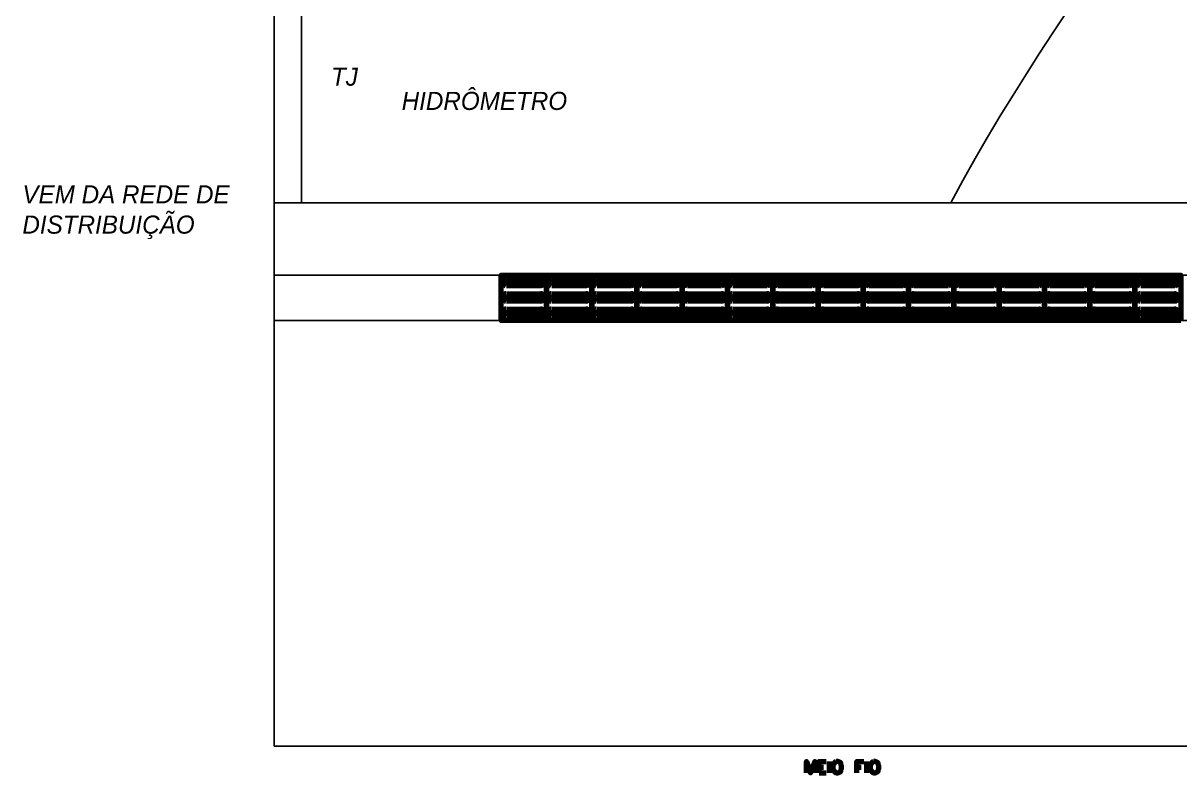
# Model space of a CAD drawing. Header units: millimetres. Extents: x 2273 to 2522, y 1034 to 1187.
# Drawn here: x 2272.69 to 2279.08, y 1102.76 to 1106.9 of the extents above; entities that cross this region are included whole.
import ezdxf

# ---------------------------------------------------------------- set-up
doc = ezdxf.new("R2010")
doc.units = ezdxf.units.MM
doc.layers.add('LAYER8', color=8, linetype='Continuous')
doc.layers.add('PAREDES', color=4, linetype='Continuous', lineweight=100)
doc.styles.get("Standard").update_dxf_attribs({"font": 'arial.ttf'})

# ---------------------------------------------------------------- blocks, each defined once
blk = doc.blocks.new('QWE')
at = {"layer": 'PAREDES', "color": 0, "linetype": 'Continuous'}
for points in [[(64.3328, 139.3304), (64.3328, 139.3922), (64.3564, 139.3304), (64.3799, 139.3922), (64.3799, 139.3304)], [(64.4034, 139.3304), (64.4034, 139.3922), (64.4417, 139.3922)], [(64.4593, 139.3922), (64.4593, 139.3304)], [(64.4975, 139.3922), (64.4917, 139.3892), (64.4858, 139.3833), (64.4828, 139.3775), (64.4799, 139.3686), (64.4799, 139.3539), (64.4828, 139.3451), (64.4858, 139.3392), (64.4917, 139.3333), (64.4975, 139.3304), (64.5093, 139.3304), (64.5181, 139.3333), (64.524, 139.3392), (64.524, 139.3451), (64.527, 139.3539), (64.527, 139.3686), (64.524, 139.3775), (64.524, 139.3833), (64.5181, 139.3892), (64.5093, 139.3922), (64.4975, 139.3922)], [(64.6123, 139.3304), (64.6123, 139.3922), (64.6505, 139.3922)], [(64.6652, 139.3922), (64.6652, 139.3304)], [(64.7034, 139.3922), (64.6975, 139.3892), (64.6917, 139.3833), (64.6887, 139.3775), (64.6858, 139.3686), (64.6858, 139.3539), (64.6887, 139.3451), (64.6917, 139.3392), (64.6975, 139.3333), (64.7034, 139.3304), (64.7152, 139.3304), (64.7211, 139.3333), (64.7299, 139.3392), (64.7299, 139.3451), (64.7328, 139.3539), (64.7328, 139.3686), (64.7299, 139.3775), (64.7299, 139.3833), (64.7211, 139.3892), (64.7152, 139.3922), (64.7034, 139.3922)], [(64.4034, 139.3627), (64.427, 139.3627)], [(64.4034, 139.3304), (64.4417, 139.3304)], [(64.6123, 139.3627), (64.6358, 139.3627)]]:
    blk.add_lwpolyline(points, dxfattribs=at)
blk = doc.blocks.new('VBCX')
at = {"layer": 'PAREDES', "color": 160, "linetype": 'Continuous'}
for points in [[(62.8975, 141.8275), (62.6475, 141.8275), (62.6475, 142.0775), (62.8975, 142.0775), (62.8975, 141.8275)], [(62.674, 142.0598), (62.6681, 142.0569), (62.6623, 142.0539), (62.6564, 142.048), (62.6564, 142.0392), (62.6564, 142.0304), (62.6623, 142.0245), (62.6681, 142.0216), (62.674, 142.0186)], [(62.677, 142.0598), (62.8681, 142.0598)], [(62.8652, 142.0186), (62.874, 142.0216), (62.8799, 142.0245), (62.8858, 142.0304), (62.8858, 142.0392), (62.8858, 142.048), (62.8799, 142.0539), (62.874, 142.0569), (62.8652, 142.0598)], [(63.1475, 141.8275), (62.8975, 141.8275), (62.8975, 142.0775), (63.1475, 142.0775), (63.1475, 141.8275)], [(62.924, 142.0598), (62.9181, 142.0569), (62.9123, 142.0539), (62.9064, 142.048), (62.9064, 142.0392), (62.9064, 142.0304), (62.9123, 142.0245), (62.9181, 142.0216), (62.924, 142.0186)], [(62.927, 142.0598), (63.1181, 142.0598)], [(63.1152, 142.0186), (63.124, 142.0216), (63.1299, 142.0245), (63.1358, 142.0304), (63.1358, 142.0392), (63.1358, 142.048), (63.1299, 142.0539), (63.124, 142.0569), (63.1152, 142.0598)], [(63.3975, 141.8275), (63.1475, 141.8275), (63.1475, 142.0775), (63.3975, 142.0775), (63.3975, 141.8275)], [(63.174, 142.0598), (63.1681, 142.0569), (63.1623, 142.0539), (63.1564, 142.048), (63.1564, 142.0392), (63.1564, 142.0304), (63.1623, 142.0245), (63.1681, 142.0216), (63.174, 142.0186)], [(63.177, 142.0598), (63.3681, 142.0598)], [(63.3652, 142.0186), (63.374, 142.0216), (63.3799, 142.0245), (63.3858, 142.0304), (63.3858, 142.0392), (63.3828, 142.048), (63.3799, 142.0539), (63.374, 142.0569), (63.3652, 142.0598)], [(63.6475, 141.8275), (63.3975, 141.8275), (63.3975, 142.0775), (63.6475, 142.0775), (63.6475, 141.8275)], [(63.424, 142.0598), (63.4181, 142.0569), (63.4123, 142.0539), (63.4064, 142.048), (63.4064, 142.0392), (63.4064, 142.0304), (63.4123, 142.0245), (63.4181, 142.0216), (63.424, 142.0186)], [(63.427, 142.0598), (63.6181, 142.0598)], [(63.6152, 142.0186), (63.624, 142.0216), (63.6299, 142.0245), (63.6328, 142.0304), (63.6358, 142.0392), (63.6328, 142.048), (63.6299, 142.0539), (63.624, 142.0569), (63.6152, 142.0598)], [(63.8975, 141.8275), (63.6475, 141.8275), (63.6475, 142.0775), (63.8975, 142.0775), (63.8975, 141.8275)], [(63.674, 142.0598), (63.6681, 142.0569), (63.6593, 142.0539), (63.6564, 142.048), (63.6534, 142.0392), (63.6564, 142.0304), (63.6593, 142.0245), (63.6681, 142.0216), (63.674, 142.0186)], [(63.677, 142.0598), (63.8652, 142.0598)], [(63.8652, 142.0186), (63.874, 142.0216), (63.8799, 142.0245), (63.8828, 142.0304), (63.8858, 142.0392), (63.8828, 142.048), (63.8799, 142.0539), (63.874, 142.0569), (63.8652, 142.0598)], [(64.1475, 141.8275), (63.8975, 141.8275), (63.8975, 142.0775), (64.1475, 142.0775), (64.1475, 141.8275)], [(63.924, 142.0598), (63.9181, 142.0569), (63.9093, 142.0539), (63.9064, 142.048), (63.9034, 142.0392), (63.9064, 142.0304), (63.9093, 142.0245), (63.9181, 142.0216), (63.924, 142.0186)], [(63.927, 142.0598), (64.1152, 142.0598)], [(64.1152, 142.0186), (64.124, 142.0216), (64.1299, 142.0245), (64.1328, 142.0304), (64.1358, 142.0392), (64.1328, 142.048), (64.1299, 142.0539), (64.124, 142.0569), (64.1152, 142.0598)], [(64.3975, 141.8275), (64.1475, 141.8275), (64.1475, 142.0775), (64.3975, 142.0775), (64.3975, 141.8275)], [(64.177, 142.0598), (64.1681, 142.0569), (64.1623, 142.0539), (64.1593, 142.048), (64.1564, 142.0392), (64.1593, 142.0304), (64.1623, 142.0245), (64.1681, 142.0216), (64.177, 142.0186)], [(64.177, 142.0598), (64.3652, 142.0598)], [(64.3652, 142.0186), (64.374, 142.0216), (64.3799, 142.0245), (64.3828, 142.0304), (64.3858, 142.0392), (64.3828, 142.048), (64.3799, 142.0539), (64.374, 142.0569), (64.3652, 142.0598)], [(64.6475, 141.8275), (64.3975, 141.8275), (64.3975, 142.0775), (64.6475, 142.0775), (64.6475, 141.8275)], [(64.427, 142.0598), (64.4181, 142.0569), (64.4123, 142.0539), (64.4093, 142.048), (64.4064, 142.0392), (64.4093, 142.0304), (64.4123, 142.0245), (64.4181, 142.0216), (64.427, 142.0186)], [(64.427, 142.0598), (64.6152, 142.0598)], [(64.6152, 142.0186), (64.624, 142.0216), (64.6299, 142.0245), (64.6328, 142.0304), (64.6358, 142.0392), (64.6328, 142.048), (64.6299, 142.0539), (64.624, 142.0569), (64.6152, 142.0598)], [(64.8975, 141.8275), (64.6475, 141.8275), (64.6475, 142.0775), (64.8975, 142.0775), (64.8975, 141.8275)], [(64.677, 142.0598), (64.6681, 142.0569), (64.6623, 142.0539), (64.6593, 142.048), (64.6564, 142.0392), (64.6593, 142.0304), (64.6623, 142.0245), (64.6681, 142.0216), (64.677, 142.0186)], [(64.677, 142.0598), (64.8681, 142.0598)], [(64.8681, 142.0186), (64.874, 142.0216), (64.8828, 142.0245), (64.8858, 142.0304), (64.8887, 142.0392), (64.8858, 142.048), (64.8828, 142.0539), (64.874, 142.0569), (64.8681, 142.0598)], [(65.1475, 141.8275), (64.8975, 141.8275), (64.8975, 142.0775), (65.1475, 142.0775), (65.1475, 141.8275)], [(64.927, 142.0598), (64.9181, 142.0569), (64.9123, 142.0539), (64.9093, 142.048), (64.9064, 142.0392), (64.9093, 142.0304), (64.9123, 142.0245), (64.9181, 142.0216), (64.927, 142.0186)], [(64.927, 142.0598), (65.1181, 142.0598)], [(65.1181, 142.0186), (65.124, 142.0216), (65.1328, 142.0245), (65.1358, 142.0304), (65.1358, 142.0392), (65.1358, 142.048), (65.1299, 142.0539), (65.124, 142.0569), (65.1181, 142.0598)], [(65.3975, 141.8275), (65.1475, 141.8275), (65.1475, 142.0775), (65.3975, 142.0775), (65.3975, 141.8275)], [(65.177, 142.0598), (65.1681, 142.0569), (65.1623, 142.0539), (65.1564, 142.048), (65.1564, 142.0392), (65.1564, 142.0304), (65.1623, 142.0245), (65.1681, 142.0216), (65.177, 142.0186)], [(65.177, 142.0598), (65.3681, 142.0598)], [(65.3681, 142.0186), (65.374, 142.0216), (65.3799, 142.0245), (65.3858, 142.0304), (65.3858, 142.0392), (65.3858, 142.048), (65.3799, 142.0539), (65.374, 142.0569), (65.3681, 142.0598)], [(65.6475, 141.8275), (65.3975, 141.8275), (65.3975, 142.0775), (65.6475, 142.0775), (65.6475, 141.8275)], [(65.427, 142.0598), (65.4181, 142.0569), (65.4123, 142.0539), (65.4064, 142.048), (65.4064, 142.0392), (65.4064, 142.0304), (65.4123, 142.0245), (65.4181, 142.0216), (65.427, 142.0186)], [(65.427, 142.0598), (65.6181, 142.0598)], [(65.6181, 142.0186), (65.624, 142.0216), (65.6299, 142.0245), (65.6358, 142.0304), (65.6358, 142.0392), (65.6358, 142.048), (65.6299, 142.0539), (65.624, 142.0569), (65.6181, 142.0598)], [(65.8975, 141.8275), (65.6475, 141.8275), (65.6475, 142.0775), (65.8975, 142.0775), (65.8975, 141.8275)], [(65.677, 142.0598), (65.6681, 142.0569), (65.6623, 142.0539), (65.6564, 142.048), (65.6564, 142.0392), (65.6564, 142.0304), (65.6623, 142.0245), (65.6681, 142.0216), (65.677, 142.0186)], [(65.677, 142.0598), (65.8681, 142.0598)], [(65.8681, 142.0186), (65.874, 142.0216), (65.8799, 142.0245), (65.8858, 142.0304), (65.8858, 142.0392), (65.8858, 142.048), (65.8799, 142.0539), (65.874, 142.0569), (65.8681, 142.0598)], [(66.1475, 141.8275), (65.8975, 141.8275), (65.8975, 142.0775), (66.1475, 142.0775), (66.1475, 141.8275)], [(65.927, 142.0598), (65.9181, 142.0569), (65.9123, 142.0539), (65.9064, 142.048), (65.9064, 142.0392), (65.9064, 142.0304), (65.9123, 142.0245), (65.9181, 142.0216), (65.927, 142.0186)], [(65.927, 142.0598), (66.1181, 142.0598)], [(66.1181, 142.0186), (66.124, 142.0216), (66.1299, 142.0245), (66.1358, 142.0304), (66.1358, 142.0392), (66.1358, 142.048), (66.1299, 142.0539), (66.124, 142.0569), (66.1152, 142.0598)], [(66.4005, 141.8275), (66.1475, 141.8275), (66.1475, 142.0775), (66.4005, 142.0775), (66.4005, 141.8275)], [(66.177, 142.0598), (66.1711, 142.0569), (66.1652, 142.0539), (66.1593, 142.048), (66.1593, 142.0392), (66.1593, 142.0304), (66.1652, 142.0245), (66.1711, 142.0216), (66.177, 142.0186)], [(66.1799, 142.0598), (66.3681, 142.0598)], [(66.3681, 142.0186), (66.374, 142.0216), (66.3799, 142.0245), (66.3858, 142.0304), (66.3858, 142.0392), (66.3858, 142.048), (66.3799, 142.0539), (66.374, 142.0569), (66.3652, 142.0598)], [(62.674, 142.0539), (62.6652, 142.051), (62.6593, 142.0392), (62.6652, 142.0275), (62.674, 142.0245)], [(62.677, 142.0539), (62.8681, 142.0539)], [(62.8681, 142.0245), (62.677, 142.0245)], [(62.8681, 142.0186), (62.677, 142.0186)], [(62.8652, 142.0245), (62.877, 142.0275), (62.8828, 142.0392), (62.877, 142.051), (62.8652, 142.0539)], [(62.924, 142.0539), (62.9152, 142.051), (62.9093, 142.0392), (62.9152, 142.0275), (62.924, 142.0245)], [(62.927, 142.0539), (63.1181, 142.0539)], [(63.1181, 142.0245), (62.927, 142.0245)], [(63.1181, 142.0186), (62.927, 142.0186)], [(63.1152, 142.0245), (63.127, 142.0275), (63.1328, 142.0392), (63.127, 142.051), (63.1152, 142.0539)], [(63.174, 142.0539), (63.1652, 142.051), (63.1593, 142.0392), (63.1652, 142.0275), (63.174, 142.0245)], [(63.177, 142.0539), (63.3681, 142.0539)], [(63.3681, 142.0245), (63.177, 142.0245)], [(63.3681, 142.0186), (63.177, 142.0186)], [(63.3652, 142.0245), (63.377, 142.0275), (63.3828, 142.0392), (63.377, 142.051), (63.3652, 142.0539)], [(63.424, 142.0539), (63.4152, 142.051), (63.4093, 142.0392), (63.4152, 142.0275), (63.424, 142.0245)], [(63.427, 142.0539), (63.6181, 142.0539)], [(63.6181, 142.0245), (63.427, 142.0245)], [(63.6181, 142.0186), (63.427, 142.0186)], [(63.6152, 142.0245), (63.627, 142.0275), (63.6328, 142.0392), (63.627, 142.051), (63.6152, 142.0539)], [(63.674, 142.0539), (63.6652, 142.051), (63.6593, 142.0392), (63.6652, 142.0275), (63.674, 142.0245)], [(63.677, 142.0539), (63.8652, 142.0539)], [(63.8652, 142.0245), (63.677, 142.0245)], [(63.8652, 142.0186), (63.677, 142.0186)], [(63.8652, 142.0245), (63.877, 142.0275), (63.8828, 142.0392), (63.877, 142.051), (63.8652, 142.0539)], [(63.924, 142.0539), (63.9123, 142.051), (63.9093, 142.0392), (63.9123, 142.0275), (63.924, 142.0245)], [(63.927, 142.0539), (64.1152, 142.0539)], [(64.1152, 142.0245), (63.927, 142.0245)], [(64.1152, 142.0186), (63.927, 142.0186)], [(64.1152, 142.0245), (64.127, 142.0275), (64.1299, 142.0392), (64.127, 142.051), (64.1152, 142.0539)], [(64.177, 142.0539), (64.1652, 142.051), (64.1623, 142.0392), (64.1652, 142.0275), (64.177, 142.0245)], [(64.177, 142.0539), (64.3652, 142.0539)], [(64.3652, 142.0245), (64.177, 142.0245)], [(64.3652, 142.0186), (64.177, 142.0186)], [(64.3652, 142.0245), (64.377, 142.0275), (64.3799, 142.0392), (64.377, 142.051), (64.3652, 142.0539)], [(64.427, 142.0539), (64.4152, 142.051), (64.4123, 142.0392), (64.4152, 142.0275), (64.427, 142.0245)], [(64.427, 142.0539), (64.6152, 142.0539)], [(64.6181, 142.0245), (64.427, 142.0245)], [(64.6181, 142.0186), (64.427, 142.0186)], [(64.6152, 142.0245), (64.627, 142.0275), (64.6299, 142.0392), (64.627, 142.051), (64.6152, 142.0539)], [(64.677, 142.0539), (64.6652, 142.051), (64.6593, 142.0392), (64.6652, 142.0275), (64.677, 142.0245)], [(64.677, 142.0539), (64.8681, 142.0539)], [(64.8681, 142.0245), (64.677, 142.0245)], [(64.8681, 142.0186), (64.677, 142.0186)], [(64.8681, 142.0245), (64.8799, 142.0275), (64.8828, 142.0392), (64.877, 142.051), (64.8681, 142.0539)], [(64.927, 142.0539), (64.9152, 142.051), (64.9093, 142.0392), (64.9152, 142.0275), (64.927, 142.0245)], [(64.927, 142.0539), (65.1181, 142.0539)], [(65.1181, 142.0245), (64.927, 142.0245)], [(65.1181, 142.0186), (64.927, 142.0186)], [(65.1181, 142.0245), (65.127, 142.0275), (65.1328, 142.0392), (65.127, 142.051), (65.1181, 142.0539)], [(65.177, 142.0539), (65.1652, 142.051), (65.1593, 142.0392), (65.1652, 142.0275), (65.177, 142.0245)], [(65.177, 142.0539), (65.3681, 142.0539)], [(65.3681, 142.0245), (65.177, 142.0245)], [(65.3681, 142.0186), (65.177, 142.0186)], [(65.3681, 142.0245), (65.377, 142.0275), (65.3828, 142.0392), (65.377, 142.051), (65.3681, 142.0539)], [(65.427, 142.0539), (65.4152, 142.051), (65.4093, 142.0392), (65.4152, 142.0275), (65.427, 142.0245)], [(65.427, 142.0539), (65.6181, 142.0539)], [(65.6181, 142.0245), (65.427, 142.0245)], [(65.6181, 142.0186), (65.427, 142.0186)], [(65.6181, 142.0245), (65.627, 142.0275), (65.6328, 142.0392), (65.627, 142.051), (65.6181, 142.0539)], [(65.677, 142.0539), (65.6652, 142.051), (65.6593, 142.0392), (65.6652, 142.0275), (65.677, 142.0245)], [(65.677, 142.0539), (65.8681, 142.0539)], [(65.8681, 142.0245), (65.677, 142.0245)], [(65.8681, 142.0186), (65.677, 142.0186)], [(65.8681, 142.0245), (65.877, 142.0275), (65.8828, 142.0392), (65.877, 142.051), (65.8681, 142.0539)], [(65.927, 142.0539), (65.9152, 142.051), (65.9093, 142.0392), (65.9152, 142.0275), (65.927, 142.0245)], [(65.927, 142.0539), (66.1181, 142.0539)], [(66.1181, 142.0245), (65.927, 142.0245)], [(66.1181, 142.0186), (65.927, 142.0186)], [(66.1181, 142.0245), (66.127, 142.0275), (66.1328, 142.0392), (66.127, 142.051), (66.1152, 142.0539)], [(66.177, 142.0539), (66.1681, 142.051), (66.1623, 142.0392), (66.1681, 142.0275), (66.177, 142.0245)], [(66.1799, 142.0539), (66.3681, 142.0539)], [(66.3681, 142.0245), (66.1799, 142.0245)], [(66.3681, 142.0186), (66.1799, 142.0186)], [(66.3652, 142.0245), (66.377, 142.0275), (66.3828, 142.0392), (66.377, 142.051), (66.3652, 142.0539)], [(62.674, 141.9745), (62.6681, 141.9745), (62.6623, 141.9686), (62.6564, 141.9627), (62.6564, 141.9539), (62.6564, 141.948), (62.6623, 141.9392), (62.6681, 141.9363), (62.674, 141.9333)], [(62.674, 141.9716), (62.6652, 141.9657), (62.6593, 141.9539), (62.6652, 141.9422), (62.674, 141.9392)], [(62.677, 141.9745), (62.8681, 141.9745)], [(62.677, 141.9686), (62.8681, 141.9686)], [(62.8681, 141.9392), (62.677, 141.9392)], [(62.8681, 141.9333), (62.677, 141.9333)], [(62.8652, 141.9333), (62.874, 141.9363), (62.8799, 141.9392), (62.8858, 141.948), (62.8858, 141.9539), (62.8858, 141.9627), (62.8799, 141.9686), (62.874, 141.9745), (62.8652, 141.9745)], [(62.8652, 141.9392), (62.877, 141.9422), (62.8828, 141.9539), (62.877, 141.9657), (62.8652, 141.9716)], [(62.924, 141.9745), (62.9181, 141.9745), (62.9123, 141.9686), (62.9064, 141.9627), (62.9064, 141.9539), (62.9064, 141.948), (62.9123, 141.9392), (62.9181, 141.9363), (62.924, 141.9333)], [(62.924, 141.9716), (62.9152, 141.9657), (62.9093, 141.9539), (62.9152, 141.9422), (62.924, 141.9392)], [(62.927, 141.9745), (63.1181, 141.9745)], [(62.927, 141.9686), (63.1181, 141.9686)], [(63.1181, 141.9392), (62.927, 141.9392)], [(63.1181, 141.9333), (62.927, 141.9333)], [(63.1152, 141.9333), (63.124, 141.9363), (63.1299, 141.9392), (63.1358, 141.948), (63.1358, 141.9539), (63.1358, 141.9627), (63.1299, 141.9686), (63.124, 141.9745), (63.1152, 141.9745)], [(63.1152, 141.9392), (63.127, 141.9422), (63.1328, 141.9539), (63.127, 141.9657), (63.1152, 141.9716)], [(63.174, 141.9745), (63.1681, 141.9745), (63.1623, 141.9686), (63.1564, 141.9627), (63.1564, 141.9539), (63.1564, 141.948), (63.1623, 141.9392), (63.1681, 141.9363), (63.174, 141.9333)], [(63.174, 141.9716), (63.1652, 141.9657), (63.1593, 141.9539), (63.1652, 141.9422), (63.174, 141.9392)], [(63.177, 141.9745), (63.3681, 141.9745)], [(63.177, 141.9686), (63.3681, 141.9686)], [(63.3681, 141.9392), (63.177, 141.9392)], [(63.3681, 141.9333), (63.177, 141.9333)], [(63.3652, 141.9333), (63.374, 141.9363), (63.3799, 141.9392), (63.3858, 141.948), (63.3858, 141.9539), (63.3828, 141.9627), (63.3799, 141.9686), (63.374, 141.9745), (63.3652, 141.9745)], [(63.3652, 141.9392), (63.377, 141.9422), (63.3828, 141.9539), (63.377, 141.9657), (63.3652, 141.9716)], [(63.424, 141.9745), (63.4181, 141.9745), (63.4123, 141.9686), (63.4064, 141.9627), (63.4064, 141.9539), (63.4064, 141.948), (63.4123, 141.9392), (63.4181, 141.9363), (63.424, 141.9333)], [(63.424, 141.9716), (63.4152, 141.9657), (63.4093, 141.9539), (63.4152, 141.9422), (63.424, 141.9392)], [(63.427, 141.9745), (63.6181, 141.9745)], [(63.427, 141.9686), (63.6181, 141.9686)], [(63.6181, 141.9392), (63.427, 141.9392)], [(63.6181, 141.9333), (63.427, 141.9333)], [(63.6152, 141.9333), (63.624, 141.9363), (63.6299, 141.9392), (63.6328, 141.948), (63.6358, 141.9539), (63.6328, 141.9627), (63.6299, 141.9686), (63.624, 141.9745), (63.6152, 141.9745)], [(63.6152, 141.9392), (63.627, 141.9422), (63.6328, 141.9539), (63.627, 141.9657), (63.6152, 141.9716)], [(63.674, 141.9745), (63.6681, 141.9745), (63.6593, 141.9686), (63.6564, 141.9627), (63.6534, 141.9539), (63.6564, 141.948), (63.6593, 141.9392), (63.6681, 141.9363), (63.674, 141.9333)], [(63.674, 141.9716), (63.6652, 141.9657), (63.6593, 141.9539), (63.6652, 141.9422), (63.674, 141.9392)], [(63.677, 141.9745), (63.8652, 141.9745)], [(63.677, 141.9686), (63.8652, 141.9686)], [(63.8652, 141.9392), (63.677, 141.9392)], [(63.8652, 141.9333), (63.677, 141.9333)], [(63.8652, 141.9333), (63.874, 141.9363), (63.8799, 141.9392), (63.8828, 141.948), (63.8858, 141.9539), (63.8828, 141.9627), (63.8799, 141.9686), (63.874, 141.9745), (63.8652, 141.9745)], [(63.8652, 141.9392), (63.877, 141.9422), (63.8828, 141.9539), (63.877, 141.9657), (63.8652, 141.9716)], [(63.924, 141.9745), (63.9181, 141.9745), (63.9093, 141.9686), (63.9064, 141.9627), (63.9034, 141.9539), (63.9064, 141.948), (63.9093, 141.9392), (63.9181, 141.9363), (63.924, 141.9333)], [(63.924, 141.9716), (63.9123, 141.9657), (63.9093, 141.9539), (63.9123, 141.9422), (63.924, 141.9392)], [(63.927, 141.9745), (64.1152, 141.9745)], [(63.927, 141.9686), (64.1152, 141.9686)], [(64.1152, 141.9392), (63.927, 141.9392)], [(64.1152, 141.9333), (63.927, 141.9333)], [(64.1152, 141.9333), (64.124, 141.9363), (64.1299, 141.9392), (64.1328, 141.948), (64.1358, 141.9539), (64.1328, 141.9627), (64.1299, 141.9686), (64.124, 141.9745), (64.1152, 141.9745)], [(64.1152, 141.9392), (64.127, 141.9422), (64.1299, 141.9539), (64.127, 141.9657), (64.1152, 141.9716)], [(64.177, 141.9745), (64.1681, 141.9745), (64.1623, 141.9686), (64.1593, 141.9627), (64.1564, 141.9539), (64.1593, 141.948), (64.1623, 141.9392), (64.1681, 141.9363), (64.177, 141.9333)], [(64.177, 141.9716), (64.1652, 141.9657), (64.1623, 141.9539), (64.1652, 141.9422), (64.177, 141.9392)], [(64.177, 141.9745), (64.3652, 141.9745)], [(64.177, 141.9686), (64.3652, 141.9686)], [(64.3652, 141.9392), (64.177, 141.9392)], [(64.3652, 141.9333), (64.177, 141.9333)], [(64.3652, 141.9333), (64.374, 141.9363), (64.3799, 141.9392), (64.3828, 141.948), (64.3858, 141.9539), (64.3828, 141.9627), (64.3799, 141.9686), (64.374, 141.9745), (64.3652, 141.9745)], [(64.3652, 141.9392), (64.377, 141.9422), (64.3799, 141.9539), (64.377, 141.9657), (64.3652, 141.9716)], [(64.427, 141.9745), (64.4181, 141.9745), (64.4123, 141.9686), (64.4093, 141.9627), (64.4064, 141.9539), (64.4093, 141.948), (64.4123, 141.9392), (64.4181, 141.9363), (64.427, 141.9333)], [(64.427, 141.9716), (64.4152, 141.9657), (64.4123, 141.9539), (64.4152, 141.9422), (64.427, 141.9392)], [(64.427, 141.9745), (64.6152, 141.9745)], [(64.427, 141.9686), (64.6152, 141.9686)], [(64.6181, 141.9392), (64.427, 141.9392)], [(64.6181, 141.9333), (64.427, 141.9333)], [(64.6152, 141.9333), (64.624, 141.9363), (64.6299, 141.9392), (64.6328, 141.948), (64.6358, 141.9539), (64.6328, 141.9627), (64.6299, 141.9686), (64.624, 141.9745), (64.6152, 141.9745)], [(64.6152, 141.9392), (64.627, 141.9422), (64.6299, 141.9539), (64.627, 141.9657), (64.6152, 141.9716)], [(64.677, 141.9745), (64.6681, 141.9745), (64.6623, 141.9686), (64.6593, 141.9627), (64.6564, 141.9539), (64.6593, 141.948), (64.6623, 141.9392), (64.6681, 141.9363), (64.677, 141.9333)], [(64.677, 141.9716), (64.6652, 141.9657), (64.6593, 141.9539), (64.6652, 141.9422), (64.677, 141.9392)], [(64.677, 141.9745), (64.8681, 141.9745)], [(64.677, 141.9686), (64.8681, 141.9686)], [(64.8681, 141.9392), (64.677, 141.9392)], [(64.8681, 141.9333), (64.677, 141.9333)], [(64.8681, 141.9333), (64.874, 141.9363), (64.8828, 141.9392), (64.8858, 141.948), (64.8887, 141.9539), (64.8858, 141.9627), (64.8828, 141.9686), (64.874, 141.9745), (64.8681, 141.9745)], [(64.8681, 141.9392), (64.8799, 141.9422), (64.8828, 141.9539), (64.877, 141.9657), (64.8681, 141.9716)], [(64.927, 141.9745), (64.9181, 141.9745), (64.9123, 141.9686), (64.9093, 141.9627), (64.9064, 141.9539), (64.9093, 141.948), (64.9123, 141.9392), (64.9181, 141.9363), (64.927, 141.9333)], [(64.927, 141.9716), (64.9152, 141.9657), (64.9093, 141.9539), (64.9152, 141.9422), (64.927, 141.9392)], [(64.927, 141.9745), (65.1181, 141.9745)], [(64.927, 141.9686), (65.1181, 141.9686)], [(65.1181, 141.9392), (64.927, 141.9392)], [(65.1181, 141.9333), (64.927, 141.9333)], [(65.1181, 141.9333), (65.124, 141.9363), (65.1328, 141.9392), (65.1358, 141.948), (65.1358, 141.9539), (65.1358, 141.9627), (65.1299, 141.9686), (65.124, 141.9745), (65.1181, 141.9745)], [(65.1181, 141.9392), (65.127, 141.9422), (65.1328, 141.9539), (65.127, 141.9657), (65.1181, 141.9716)], [(65.177, 141.9745), (65.1681, 141.9745), (65.1623, 141.9686), (65.1564, 141.9627), (65.1564, 141.9539), (65.1564, 141.948), (65.1623, 141.9392), (65.1681, 141.9363), (65.177, 141.9333)], [(65.177, 141.9716), (65.1652, 141.9657), (65.1593, 141.9539), (65.1652, 141.9422), (65.177, 141.9392)], [(65.177, 141.9745), (65.3681, 141.9745)], [(65.177, 141.9686), (65.3681, 141.9686)], [(65.3681, 141.9392), (65.177, 141.9392)], [(65.3681, 141.9333), (65.177, 141.9333)], [(65.3681, 141.9333), (65.374, 141.9363), (65.3799, 141.9392), (65.3858, 141.948), (65.3858, 141.9539), (65.3858, 141.9627), (65.3799, 141.9686), (65.374, 141.9745), (65.3681, 141.9745)], [(65.3681, 141.9392), (65.377, 141.9422), (65.3828, 141.9539), (65.377, 141.9657), (65.3681, 141.9716)], [(65.427, 141.9745), (65.4181, 141.9745), (65.4123, 141.9686), (65.4064, 141.9627), (65.4064, 141.9539), (65.4064, 141.948), (65.4123, 141.9392), (65.4181, 141.9363), (65.427, 141.9333)], [(65.427, 141.9716), (65.4152, 141.9657), (65.4093, 141.9539), (65.4152, 141.9422), (65.427, 141.9392)], [(65.427, 141.9745), (65.6181, 141.9745)], [(65.427, 141.9686), (65.6181, 141.9686)], [(65.6181, 141.9392), (65.427, 141.9392)], [(65.6181, 141.9333), (65.427, 141.9333)], [(65.6181, 141.9333), (65.624, 141.9363), (65.6299, 141.9392), (65.6358, 141.948), (65.6358, 141.9539), (65.6358, 141.9627), (65.6299, 141.9686), (65.624, 141.9745), (65.6181, 141.9745)], [(65.6181, 141.9392), (65.627, 141.9422), (65.6328, 141.9539), (65.627, 141.9657), (65.6181, 141.9716)], [(65.677, 141.9745), (65.6681, 141.9745), (65.6623, 141.9686), (65.6564, 141.9627), (65.6564, 141.9539), (65.6564, 141.948), (65.6623, 141.9392), (65.6681, 141.9363), (65.677, 141.9333)], [(65.677, 141.9716), (65.6652, 141.9657), (65.6593, 141.9539), (65.6652, 141.9422), (65.677, 141.9392)], [(65.677, 141.9745), (65.8681, 141.9745)], [(65.677, 141.9686), (65.8681, 141.9686)], [(65.8681, 141.9392), (65.677, 141.9392)], [(65.8681, 141.9333), (65.677, 141.9333)], [(65.8681, 141.9333), (65.874, 141.9363), (65.8799, 141.9392), (65.8858, 141.948), (65.8858, 141.9539), (65.8858, 141.9627), (65.8799, 141.9686), (65.874, 141.9745), (65.8681, 141.9745)], [(65.8681, 141.9392), (65.877, 141.9422), (65.8828, 141.9539), (65.877, 141.9657), (65.8681, 141.9716)], [(65.927, 141.9745), (65.9181, 141.9745), (65.9123, 141.9686), (65.9064, 141.9627), (65.9064, 141.9539), (65.9064, 141.948), (65.9123, 141.9392), (65.9181, 141.9363), (65.927, 141.9333)], [(65.927, 141.9716), (65.9152, 141.9657), (65.9093, 141.9539), (65.9152, 141.9422), (65.927, 141.9392)], [(65.927, 141.9745), (66.1181, 141.9745)], [(65.927, 141.9686), (66.1181, 141.9686)], [(66.1181, 141.9392), (65.927, 141.9392)], [(66.1181, 141.9333), (65.927, 141.9333)], [(66.1181, 141.9333), (66.124, 141.9363), (66.1299, 141.9392), (66.1358, 141.948), (66.1358, 141.9539), (66.1358, 141.9627), (66.1299, 141.9686), (66.124, 141.9745), (66.1152, 141.9745)], [(66.1181, 141.9392), (66.127, 141.9422), (66.1328, 141.9539), (66.127, 141.9657), (66.1152, 141.9716)], [(66.177, 141.9745), (66.1711, 141.9745), (66.1652, 141.9686), (66.1593, 141.9627), (66.1593, 141.9539), (66.1593, 141.948), (66.1652, 141.9392), (66.1711, 141.9363), (66.177, 141.9333)], [(66.177, 141.9716), (66.1681, 141.9657), (66.1623, 141.9539), (66.1681, 141.9422), (66.177, 141.9392)], [(66.1799, 141.9745), (66.3681, 141.9745)], [(66.1799, 141.9686), (66.3681, 141.9686)], [(66.3681, 141.9392), (66.1799, 141.9392)], [(66.3681, 141.9333), (66.1799, 141.9333)], [(66.3681, 141.9333), (66.374, 141.9363), (66.3799, 141.9392), (66.3858, 141.948), (66.3858, 141.9539), (66.3858, 141.9627), (66.3799, 141.9686), (66.374, 141.9745), (66.3652, 141.9745)], [(66.3652, 141.9392), (66.377, 141.9422), (66.3828, 141.9539), (66.377, 141.9657), (66.3652, 141.9716)], [(62.674, 141.8892), (62.6681, 141.8892), (62.6623, 141.8833), (62.6564, 141.8775), (62.6564, 141.8686), (62.6564, 141.8627), (62.6623, 141.8569), (62.6681, 141.851), (62.674, 141.851)], [(62.674, 141.8863), (62.6652, 141.8804), (62.6593, 141.8686), (62.6652, 141.8598), (62.674, 141.8539)], [(62.677, 141.8892), (62.8681, 141.8892)], [(62.677, 141.8833), (62.8681, 141.8833)], [(62.8652, 141.851), (62.874, 141.851), (62.8799, 141.8569), (62.8858, 141.8627), (62.8858, 141.8686), (62.8858, 141.8775), (62.8799, 141.8833), (62.874, 141.8892), (62.8652, 141.8892)], [(62.8652, 141.8539), (62.877, 141.8598), (62.8828, 141.8686), (62.877, 141.8804), (62.8652, 141.8863)], [(62.924, 141.8892), (62.9181, 141.8892), (62.9123, 141.8833), (62.9064, 141.8775), (62.9064, 141.8686), (62.9064, 141.8627), (62.9123, 141.8569), (62.9181, 141.851), (62.924, 141.851)], [(62.924, 141.8863), (62.9152, 141.8804), (62.9093, 141.8686), (62.9152, 141.8598), (62.924, 141.8539)], [(62.927, 141.8892), (63.1181, 141.8892)], [(62.927, 141.8833), (63.1181, 141.8833)], [(63.1152, 141.851), (63.124, 141.851), (63.1299, 141.8569), (63.1358, 141.8627), (63.1358, 141.8686), (63.1358, 141.8775), (63.1299, 141.8833), (63.124, 141.8892), (63.1152, 141.8892)], [(63.1152, 141.8539), (63.127, 141.8598), (63.1328, 141.8686), (63.127, 141.8804), (63.1152, 141.8863)], [(63.174, 141.8892), (63.1681, 141.8892), (63.1623, 141.8833), (63.1564, 141.8775), (63.1564, 141.8686), (63.1564, 141.8627), (63.1623, 141.8569), (63.1681, 141.851), (63.174, 141.851)], [(63.174, 141.8863), (63.1652, 141.8804), (63.1593, 141.8686), (63.1652, 141.8598), (63.174, 141.8539)], [(63.177, 141.8892), (63.3681, 141.8892)], [(63.177, 141.8833), (63.3681, 141.8833)], [(63.3652, 141.851), (63.374, 141.851), (63.3799, 141.8569), (63.3858, 141.8627), (63.3858, 141.8686), (63.3828, 141.8775), (63.3799, 141.8833), (63.374, 141.8892), (63.3652, 141.8892)], [(63.3652, 141.8539), (63.377, 141.8598), (63.3828, 141.8686), (63.377, 141.8804), (63.3652, 141.8863)], [(63.424, 141.8892), (63.4181, 141.8892), (63.4123, 141.8833), (63.4064, 141.8775), (63.4064, 141.8686), (63.4064, 141.8627), (63.4123, 141.8569), (63.4181, 141.851), (63.424, 141.851)], [(63.424, 141.8863), (63.4152, 141.8804), (63.4093, 141.8686), (63.4152, 141.8598), (63.424, 141.8539)], [(63.427, 141.8892), (63.6181, 141.8892)], [(63.427, 141.8833), (63.6181, 141.8833)], [(63.6152, 141.851), (63.624, 141.851), (63.6299, 141.8569), (63.6328, 141.8627), (63.6358, 141.8686), (63.6328, 141.8775), (63.6299, 141.8833), (63.624, 141.8892), (63.6152, 141.8892)], [(63.6152, 141.8539), (63.627, 141.8598), (63.6328, 141.8686), (63.627, 141.8804), (63.6152, 141.8863)], [(63.674, 141.8892), (63.6681, 141.8892), (63.6593, 141.8833), (63.6564, 141.8775), (63.6534, 141.8686), (63.6564, 141.8627), (63.6593, 141.8569), (63.6681, 141.851), (63.674, 141.851)], [(63.674, 141.8863), (63.6652, 141.8804), (63.6593, 141.8686), (63.6652, 141.8598), (63.674, 141.8539)], [(63.677, 141.8892), (63.8652, 141.8892)], [(63.677, 141.8833), (63.8652, 141.8833)], [(63.8652, 141.851), (63.874, 141.851), (63.8799, 141.8569), (63.8828, 141.8627), (63.8858, 141.8686), (63.8828, 141.8775), (63.8799, 141.8833), (63.874, 141.8892), (63.8652, 141.8892)], [(63.8652, 141.8539), (63.877, 141.8598), (63.8828, 141.8686), (63.877, 141.8804), (63.8652, 141.8863)], [(63.924, 141.8892), (63.9181, 141.8892), (63.9093, 141.8833), (63.9064, 141.8775), (63.9034, 141.8686), (63.9064, 141.8627), (63.9093, 141.8569), (63.9181, 141.851), (63.924, 141.851)], [(63.924, 141.8863), (63.9123, 141.8804), (63.9093, 141.8686), (63.9123, 141.8598), (63.924, 141.8539)], [(63.927, 141.8892), (64.1152, 141.8892)], [(63.927, 141.8833), (64.1152, 141.8833)], [(64.1152, 141.851), (64.124, 141.851), (64.1299, 141.8569), (64.1328, 141.8627), (64.1358, 141.8686), (64.1328, 141.8775), (64.1299, 141.8833), (64.124, 141.8892), (64.1152, 141.8892)], [(64.1152, 141.8539), (64.127, 141.8598), (64.1299, 141.8686), (64.127, 141.8804), (64.1152, 141.8863)], [(64.177, 141.8892), (64.1681, 141.8892), (64.1623, 141.8833), (64.1593, 141.8775), (64.1564, 141.8686), (64.1593, 141.8627), (64.1623, 141.8569), (64.1681, 141.851), (64.177, 141.851)], [(64.177, 141.8863), (64.1652, 141.8804), (64.1623, 141.8686), (64.1652, 141.8598), (64.177, 141.8539)], [(64.177, 141.8892), (64.3652, 141.8892)], [(64.177, 141.8833), (64.3652, 141.8833)], [(64.3652, 141.851), (64.374, 141.851), (64.3799, 141.8569), (64.3828, 141.8627), (64.3858, 141.8686), (64.3828, 141.8775), (64.3799, 141.8833), (64.374, 141.8892), (64.3652, 141.8892)], [(64.3652, 141.8539), (64.377, 141.8598), (64.3799, 141.8686), (64.377, 141.8804), (64.3652, 141.8863)], [(64.427, 141.8892), (64.4181, 141.8892), (64.4123, 141.8833), (64.4093, 141.8775), (64.4064, 141.8686), (64.4093, 141.8627), (64.4123, 141.8569), (64.4181, 141.851), (64.427, 141.851)], [(64.427, 141.8863), (64.4152, 141.8804), (64.4123, 141.8686), (64.4152, 141.8598), (64.427, 141.8539)], [(64.427, 141.8892), (64.6152, 141.8892)], [(64.427, 141.8833), (64.6152, 141.8833)], [(64.6152, 141.851), (64.624, 141.851), (64.6299, 141.8569), (64.6328, 141.8627), (64.6358, 141.8686), (64.6328, 141.8775), (64.6299, 141.8833), (64.624, 141.8892), (64.6152, 141.8892)], [(64.6152, 141.8539), (64.627, 141.8598), (64.6299, 141.8686), (64.627, 141.8804), (64.6152, 141.8863)], [(64.677, 141.8892), (64.6681, 141.8892), (64.6623, 141.8833), (64.6593, 141.8775), (64.6564, 141.8686), (64.6593, 141.8627), (64.6623, 141.8569), (64.6681, 141.851), (64.677, 141.851)], [(64.677, 141.8863), (64.6652, 141.8804), (64.6593, 141.8686), (64.6652, 141.8598), (64.677, 141.8539)], [(64.677, 141.8892), (64.8681, 141.8892)], [(64.677, 141.8833), (64.8681, 141.8833)], [(64.8681, 141.851), (64.874, 141.851), (64.8828, 141.8569), (64.8858, 141.8627), (64.8887, 141.8686), (64.8858, 141.8775), (64.8828, 141.8833), (64.874, 141.8892), (64.8681, 141.8892)], [(64.8681, 141.8539), (64.8799, 141.8598), (64.8828, 141.8686), (64.877, 141.8804), (64.8681, 141.8863)], [(64.927, 141.8892), (64.9181, 141.8892), (64.9123, 141.8833), (64.9093, 141.8775), (64.9064, 141.8686), (64.9093, 141.8627), (64.9123, 141.8569), (64.9181, 141.851), (64.927, 141.851)], [(64.927, 141.8863), (64.9152, 141.8804), (64.9093, 141.8686), (64.9152, 141.8598), (64.927, 141.8539)], [(64.927, 141.8892), (65.1181, 141.8892)], [(64.927, 141.8833), (65.1181, 141.8833)], [(65.1181, 141.851), (65.124, 141.851), (65.1328, 141.8569), (65.1358, 141.8627), (65.1358, 141.8686), (65.1358, 141.8775), (65.1299, 141.8833), (65.124, 141.8892), (65.1181, 141.8892)], [(65.1181, 141.8539), (65.127, 141.8598), (65.1328, 141.8686), (65.127, 141.8804), (65.1181, 141.8863)], [(65.177, 141.8892), (65.1681, 141.8892), (65.1623, 141.8833), (65.1564, 141.8775), (65.1564, 141.8686), (65.1564, 141.8627), (65.1623, 141.8569), (65.1681, 141.851), (65.177, 141.851)], [(65.177, 141.8863), (65.1652, 141.8804), (65.1593, 141.8686), (65.1652, 141.8598), (65.177, 141.8539)], [(65.177, 141.8892), (65.3681, 141.8892)], [(65.177, 141.8833), (65.3681, 141.8833)], [(65.3681, 141.851), (65.374, 141.851), (65.3799, 141.8569), (65.3858, 141.8627), (65.3858, 141.8686), (65.3858, 141.8775), (65.3799, 141.8833), (65.374, 141.8892), (65.3681, 141.8892)], [(65.3681, 141.8539), (65.377, 141.8598), (65.3828, 141.8686), (65.377, 141.8804), (65.3681, 141.8863)], [(65.427, 141.8892), (65.4181, 141.8892), (65.4123, 141.8833), (65.4064, 141.8775), (65.4064, 141.8686), (65.4064, 141.8627), (65.4123, 141.8569), (65.4181, 141.851), (65.427, 141.851)], [(65.427, 141.8863), (65.4152, 141.8804), (65.4093, 141.8686), (65.4152, 141.8598), (65.427, 141.8539)], [(65.427, 141.8892), (65.6181, 141.8892)], [(65.427, 141.8833), (65.6181, 141.8833)], [(65.6181, 141.851), (65.624, 141.851), (65.6299, 141.8569), (65.6358, 141.8627), (65.6358, 141.8686), (65.6358, 141.8775), (65.6299, 141.8833), (65.624, 141.8892), (65.6181, 141.8892)], [(65.6181, 141.8539), (65.627, 141.8598), (65.6328, 141.8686), (65.627, 141.8804), (65.6181, 141.8863)], [(65.677, 141.8892), (65.6681, 141.8892), (65.6623, 141.8833), (65.6564, 141.8775), (65.6564, 141.8686), (65.6564, 141.8627), (65.6623, 141.8569), (65.6681, 141.851), (65.677, 141.851)], [(65.677, 141.8863), (65.6652, 141.8804), (65.6593, 141.8686), (65.6652, 141.8598), (65.677, 141.8539)], [(65.677, 141.8892), (65.8681, 141.8892)], [(65.677, 141.8833), (65.8681, 141.8833)], [(65.8681, 141.851), (65.874, 141.851), (65.8799, 141.8569), (65.8858, 141.8627), (65.8858, 141.8686), (65.8858, 141.8775), (65.8799, 141.8833), (65.874, 141.8892), (65.8681, 141.8892)], [(65.8681, 141.8539), (65.877, 141.8598), (65.8828, 141.8686), (65.877, 141.8804), (65.8681, 141.8863)], [(65.927, 141.8892), (65.9181, 141.8892), (65.9123, 141.8833), (65.9064, 141.8775), (65.9064, 141.8686), (65.9064, 141.8627), (65.9123, 141.8569), (65.9181, 141.851), (65.927, 141.851)], [(65.927, 141.8863), (65.9152, 141.8804), (65.9093, 141.8686), (65.9152, 141.8598), (65.927, 141.8539)], [(65.927, 141.8892), (66.1181, 141.8892)], [(65.927, 141.8833), (66.1181, 141.8833)], [(66.1181, 141.851), (66.124, 141.851), (66.1299, 141.8569), (66.1358, 141.8627), (66.1358, 141.8686), (66.1358, 141.8775), (66.1299, 141.8833), (66.124, 141.8892), (66.1152, 141.8892)], [(66.1181, 141.8539), (66.127, 141.8598), (66.1328, 141.8686), (66.127, 141.8804), (66.1152, 141.8863)], [(66.177, 141.8892), (66.1711, 141.8892), (66.1652, 141.8833), (66.1593, 141.8775), (66.1593, 141.8686), (66.1593, 141.8627), (66.1652, 141.8569), (66.1711, 141.851), (66.177, 141.851)], [(66.177, 141.8863), (66.1681, 141.8804), (66.1623, 141.8686), (66.1681, 141.8598), (66.177, 141.8539)], [(66.1799, 141.8892), (66.3681, 141.8892)], [(66.1799, 141.8833), (66.3681, 141.8833)], [(66.3681, 141.851), (66.374, 141.851), (66.3799, 141.8569), (66.3858, 141.8627), (66.3858, 141.8686), (66.3858, 141.8775), (66.3799, 141.8833), (66.374, 141.8892), (66.3652, 141.8892)], [(66.3652, 141.8539), (66.377, 141.8598), (66.3828, 141.8686), (66.377, 141.8804), (66.3652, 141.8863)], [(62.8681, 141.8539), (62.677, 141.8539)], [(62.8681, 141.851), (62.677, 141.851)], [(63.1181, 141.8539), (62.927, 141.8539)], [(63.1181, 141.851), (62.927, 141.851)], [(63.3681, 141.8539), (63.177, 141.8539)], [(63.3681, 141.851), (63.177, 141.851)], [(63.6181, 141.8539), (63.427, 141.8539)], [(63.6181, 141.851), (63.427, 141.851)], [(63.8652, 141.8539), (63.677, 141.8539)], [(63.8652, 141.851), (63.677, 141.851)], [(64.1152, 141.8539), (63.927, 141.8539)], [(64.1152, 141.851), (63.927, 141.851)], [(64.3652, 141.8539), (64.177, 141.8539)], [(64.3652, 141.851), (64.177, 141.851)], [(64.6181, 141.8539), (64.427, 141.8539)], [(64.6181, 141.851), (64.427, 141.851)], [(64.8681, 141.8539), (64.677, 141.8539)], [(64.8681, 141.851), (64.677, 141.851)], [(65.1181, 141.8539), (64.927, 141.8539)], [(65.1181, 141.851), (64.927, 141.851)], [(65.3681, 141.8539), (65.177, 141.8539)], [(65.3681, 141.851), (65.177, 141.851)], [(65.6181, 141.8539), (65.427, 141.8539)], [(65.6181, 141.851), (65.427, 141.851)], [(65.8681, 141.8539), (65.677, 141.8539)], [(65.8681, 141.851), (65.677, 141.851)], [(66.1181, 141.8539), (65.927, 141.8539)], [(66.1181, 141.851), (65.927, 141.851)], [(66.3681, 141.8539), (66.1799, 141.8539)], [(66.3681, 141.851), (66.1799, 141.851)]]:
    blk.add_lwpolyline(points, dxfattribs=at)
blk = doc.blocks.new('KJIUY')
at = {"color": 0, "linetype": 'ByBlock'}
blk.add_blockref('VBCX', (0, 0), dxfattribs=at)

msp = doc.modelspace()

# ---------------------------------------------------------------- linework, layer by layer
at = {"layer": 'LAYER8', "linetype": 'Continuous'}
msp.add_line((2274.2313, 1105.9118), (2274.0813, 1105.9118), dxfattribs=at)
for points in [[(2274.0813, 1133.6765), (2274.0813, 1105.9118)], [(2274.2313, 1133.5236), (2274.2313, 1105.9118)]]:
    msp.add_lwpolyline(points, dxfattribs=at)
at = {"layer": 'LAYER8', "color": 0, "linetype": 'Continuous'}
for points in [[(2279.1049, 1107.8354), (2279.0196, 1107.7295), (2278.9372, 1107.6236), (2278.8519, 1107.5148), (2278.7725, 1107.406), (2278.6902, 1107.2971), (2278.6108, 1107.1883), (2278.5343, 1107.0765), (2278.4578, 1106.9648), (2278.3813, 1106.8501), (2278.3078, 1106.7383), (2278.2343, 1106.6236), (2278.1608, 1106.506), (2278.0902, 1106.3913), (2278.0196, 1106.2736), (2277.9519, 1106.156), (2277.8843, 1106.0354), (2277.8196, 1105.9148)], [(2274.0813, 1105.9118), (2274.0813, 1102.9118)], [(2274.2313, 1105.9118), (2279.3578, 1105.9118)], [(2274.0813, 1105.5118), (2303.999, 1105.5118)], [(2274.0813, 1105.2618), (2303.999, 1105.2618)], [(2274.0813, 1102.9118), (2303.999, 1102.9118)]]:
    msp.add_lwpolyline(points, dxfattribs=at)

# ---------------------------------------------------------------- block references
at = {"layer": 'LAYER8', "color": 0, "linetype": 'ByBlock'}
for name in ['KJIUY', 'QWE']:
    msp.add_blockref(name, (2212.6867, 963.4344), dxfattribs=at)

# ---------------------------------------------------------------- texts
at = {"layer": 'LAYER8', "color": 0, "linetype": 'Continuous', "char_height": 0.1, "width": 1.591519, "attachment_point": 1}
for s, insert in [('{\\fHarlow Solid Italic|b0|i0|c0|p82;TJ}', (2274.3949, 1106.6578)), ('{\\fHarlow Solid Italic|b0|i0|c0|p82;HIDRÔMETRO}', (2274.7849, 1106.524)), ('{\\fHarlow Solid Italic|b0|i0|c0|p82;VEM DA REDE DE DISTRIBUIÇÃO}', (2272.6906, 1106.0079))]:
    msp.add_mtext(s, dxfattribs=dict(at, insert=insert))

doc.saveas('drawing.dxf')
